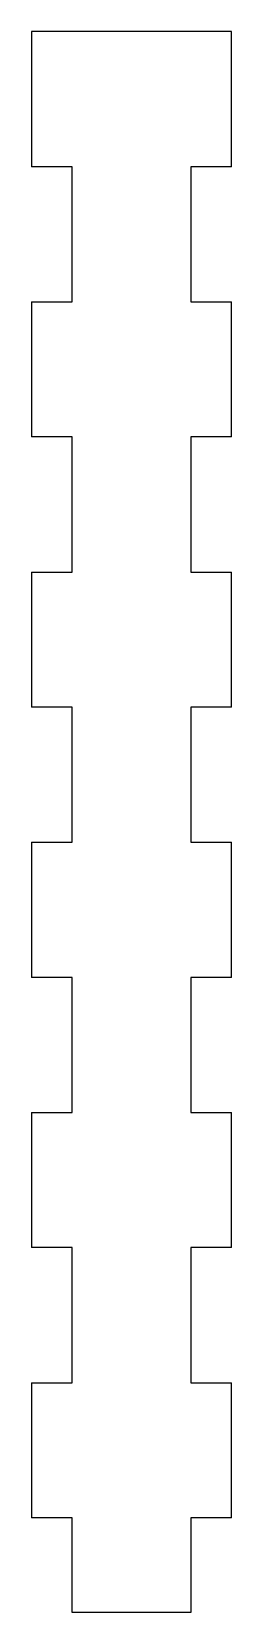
# Model space of a CAD drawing. Header units: millimetres. Extents: x 3392 to 3407, y 1349 to 1466.
import ezdxf

# ---------------------------------------------------------------- set-up
doc = ezdxf.new("R2010")
doc.units = ezdxf.units.MM

msp = doc.modelspace()

# ---------------------------------------------------------------- linework, layer by layer
at = {"color": 0}
for p, q in [((3407.2, 1465.6, -77.62), (3392.44, 1465.6, -77.62)), ((3392.44, 1465.6, -77.62), (3392.44, 1455.6, -77.62)), ((3407.2, 1455.6, -77.62), (3407.2, 1465.6, -77.62)), ((3395.44, 1455.6, -77.62), (3392.44, 1455.6, -77.62)), ((3395.44, 1445.6, -77.62), (3395.44, 1455.6, -77.62)), ((3404.2, 1455.6, -77.62), (3404.2, 1445.6, -77.62)), ((3407.2, 1455.6, -77.62), (3404.2, 1455.6, -77.62)), ((3392.44, 1445.6, -77.62), (3395.44, 1445.6, -77.62)), ((3392.44, 1445.6, -77.62), (3392.44, 1435.6, -77.62)), ((3404.2, 1445.6, -77.62), (3407.2, 1445.6, -77.62)), ((3407.2, 1435.6, -77.62), (3407.2, 1445.6, -77.62)), ((3395.44, 1435.6, -77.62), (3392.44, 1435.6, -77.62)), ((3395.44, 1425.6, -77.62), (3395.44, 1435.6, -77.62)), ((3404.2, 1435.6, -77.62), (3404.2, 1425.6, -77.62)), ((3407.2, 1435.6, -77.62), (3404.2, 1435.6, -77.62)), ((3392.44, 1425.6, -77.62), (3395.44, 1425.6, -77.62)), ((3392.44, 1425.6, -77.62), (3392.44, 1415.6, -77.62)), ((3404.2, 1425.6, -77.62), (3407.2, 1425.6, -77.62)), ((3407.2, 1415.6, -77.62), (3407.2, 1425.6, -77.62)), ((3395.44, 1415.6, -77.62), (3392.44, 1415.6, -77.62)), ((3395.44, 1405.6, -77.62), (3395.44, 1415.6, -77.62)), ((3404.2, 1415.6, -77.62), (3404.2, 1405.6, -77.62)), ((3407.2, 1415.6, -77.62), (3404.2, 1415.6, -77.62)), ((3392.44, 1405.6, -77.62), (3395.44, 1405.6, -77.62)), ((3392.44, 1405.6, -77.62), (3392.44, 1395.6, -77.62)), ((3404.2, 1405.6, -77.62), (3407.2, 1405.6, -77.62)), ((3407.2, 1395.6, -77.62), (3407.2, 1405.6, -77.62)), ((3395.44, 1395.6, -77.62), (3392.44, 1395.6, -77.62)), ((3395.44, 1385.6, -77.62), (3395.44, 1395.6, -77.62)), ((3404.2, 1395.6, -77.62), (3404.2, 1385.6, -77.62)), ((3407.2, 1395.6, -77.62), (3404.2, 1395.6, -77.62)), ((3392.44, 1385.6, -77.62), (3395.44, 1385.6, -77.62)), ((3392.44, 1385.6, -77.62), (3392.44, 1375.6, -77.62)), ((3404.2, 1385.6, -77.62), (3407.2, 1385.6, -77.62)), ((3407.2, 1375.6, -77.62), (3407.2, 1385.6, -77.62)), ((3395.44, 1375.6, -77.62), (3392.44, 1375.6, -77.62)), ((3395.44, 1365.6, -77.62), (3395.44, 1375.6, -77.62)), ((3404.2, 1375.6, -77.62), (3404.2, 1365.6, -77.62)), ((3407.2, 1375.6, -77.62), (3404.2, 1375.6, -77.62)), ((3392.44, 1365.6, -77.62), (3395.44, 1365.6, -77.62)), ((3392.44, 1365.6, -77.62), (3392.44, 1355.6, -77.62)), ((3404.2, 1365.6, -77.62), (3407.2, 1365.6, -77.62)), ((3407.2, 1355.6, -77.62), (3407.2, 1365.6, -77.62)), ((3395.44, 1355.6, -77.62), (3392.44, 1355.6, -77.62)), ((3395.44, 1348.6, -77.62), (3395.44, 1355.6, -77.62)), ((3404.2, 1355.6, -77.62), (3404.2, 1348.6, -77.62)), ((3407.2, 1355.6, -77.62), (3404.2, 1355.6, -77.62)), ((3404.2, 1348.6, -77.62), (3395.44, 1348.6, -77.62))]:
    msp.add_line(p, q, dxfattribs=at)

doc.saveas('drawing.dxf')
